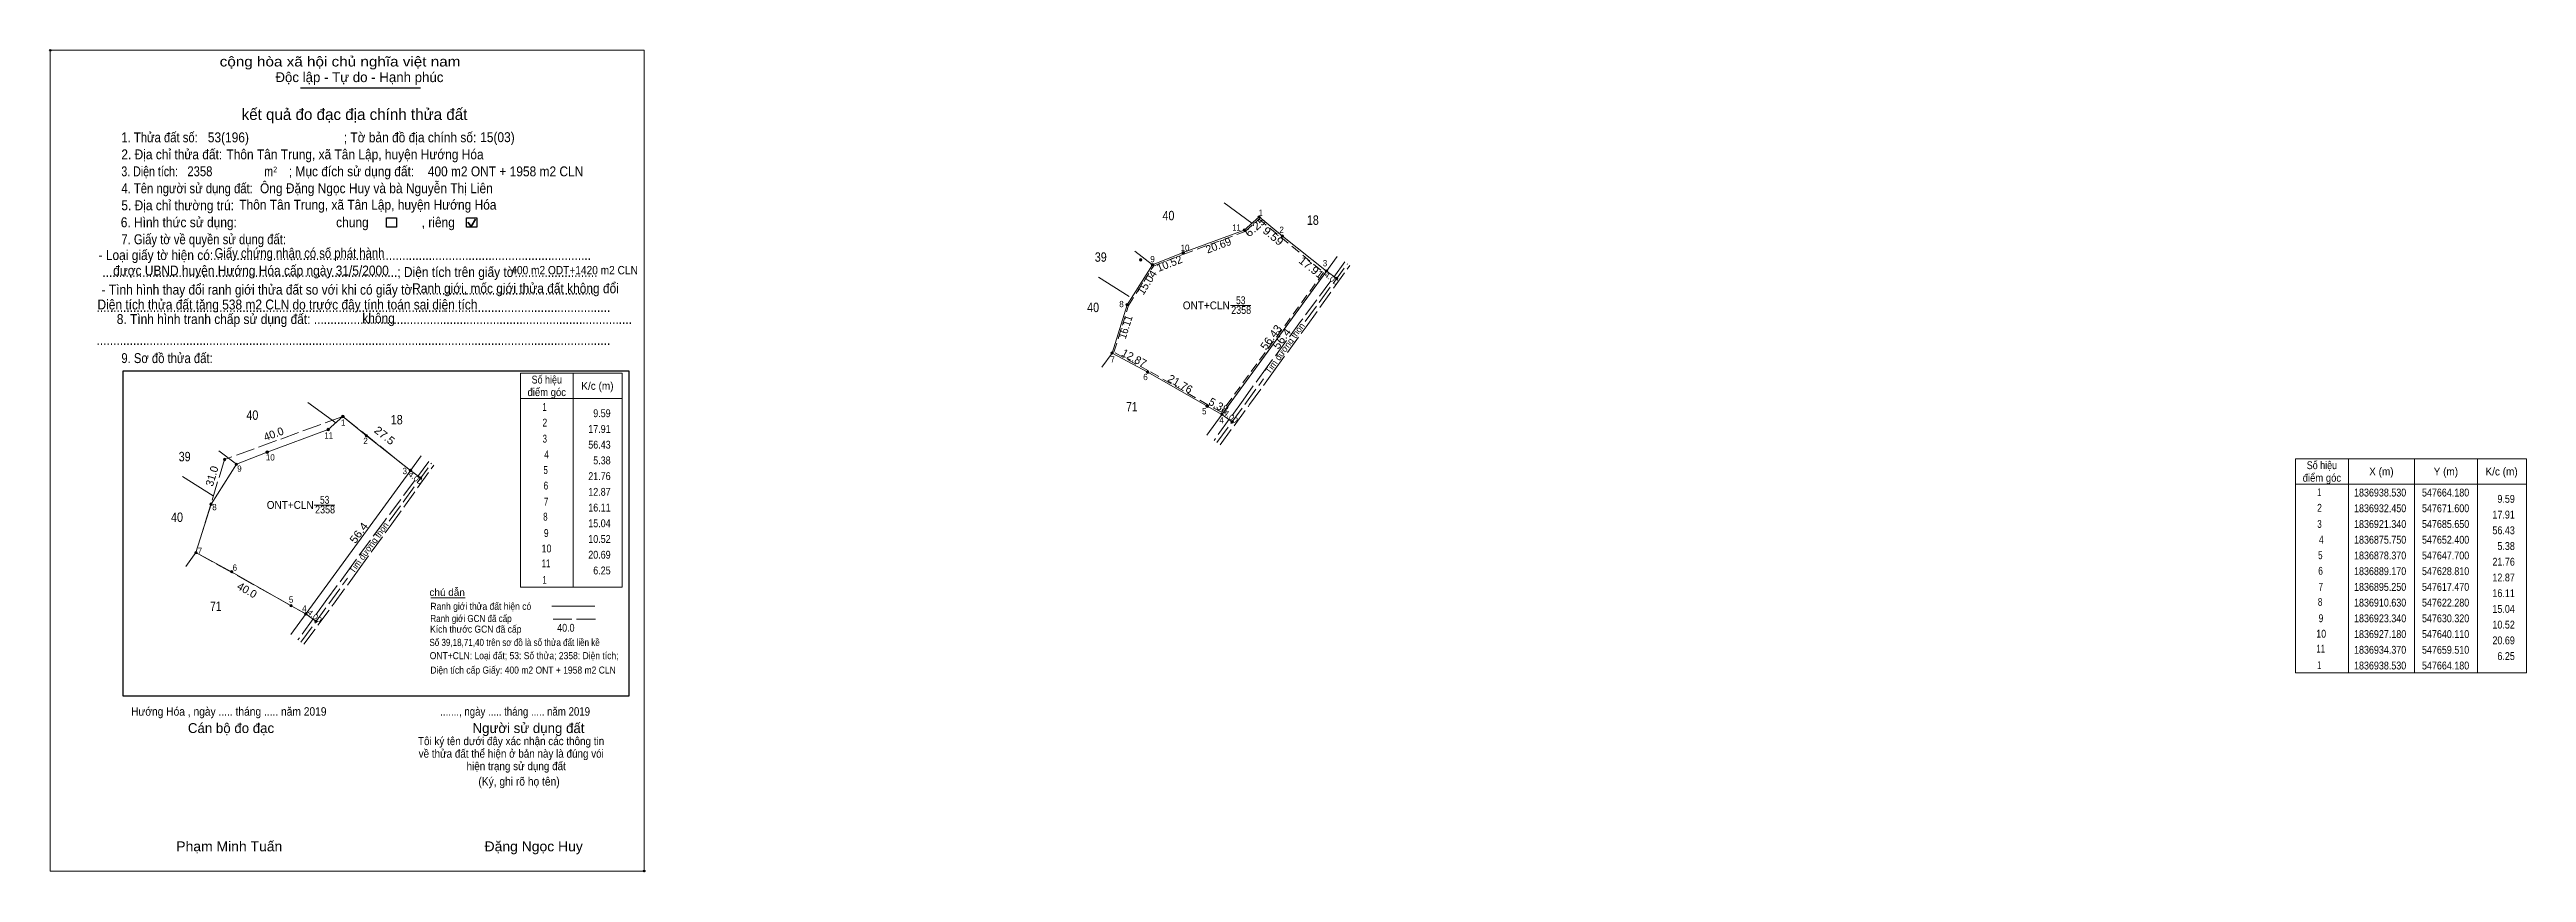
# Model space of a CAD drawing. Header units: metres. Extents: x 547280 to 548067, y 1836730 to 1836992.
import ezdxf
from ezdxf.enums import TextEntityAlignment as Align

# ---------------------------------------------------------------- set-up
doc = ezdxf.new("R2010")
doc.units = ezdxf.units.M
doc.header["$PDMODE"] = 32
doc.header["$PDSIZE"] = 0.5
doc.linetypes.add('LONG_DASHED', pattern=[7.5, 6, -1.5])
doc.linetypes.add('MEDIUM_DASHED', pattern=[4.5, 3, -1.5])
for name, color, linetype, lineweight in [('1', 7, 'Continuous', 13), ('10', 7, 'Continuous', 13), ('23', 7, 'Continuous', 13), ('3', 7, 'Continuous', 25), ('31', 7, 'Continuous', 13), ('63', 7, 'Continuous', 13)]:
    doc.layers.add(name, color=color, linetype=linetype, lineweight=lineweight)

msp = doc.modelspace()

# ---------------------------------------------------------------- hatches: boundary and pattern name
at = {"layer": '63'}
for points in [[(547659.91, 1836934.37, 1), (547659.11, 1836934.37, 1)], [(547664.58, 1836938.53, 1), (547663.78, 1836938.53, 1)], [(547640.51, 1836927.18, 1), (547639.71, 1836927.18, 1)], [(547672, 1836932.45, 1), (547671.2, 1836932.45, 1)], [(547626.98, 1836924.88, 1), (547626.18, 1836924.88, 1)], [(547630.72, 1836923.34, 1), (547629.92, 1836923.34, 1)], [(547686.05, 1836921.34, 1), (547685.25, 1836921.34, 1)], [(547689.28, 1836918.98, 1), (547688.48, 1836918.98, 1)], [(547622.68, 1836910.63, 1), (547621.88, 1836910.63, 1)], [(547617.87, 1836895.25, 1), (547617.07, 1836895.25, 1)], [(547629.21, 1836889.17, 1), (547628.41, 1836889.17, 1)], [(547648.1, 1836878.37, 1), (547647.3, 1836878.37, 1)], [(547368.8, 1836870.91, 1), (547368, 1836870.91, 1)], [(547373.47, 1836875.07, 1), (547372.67, 1836875.07, 1)], [(547652.81, 1836875.75, 1), (547652.01, 1836875.75, 1)], [(547656.04, 1836873.39, 1), (547655.24, 1836873.39, 1)], [(547349.4, 1836863.72, 1), (547348.6, 1836863.72, 1)], [(547380.89, 1836868.99, 1), (547380.09, 1836868.99, 1)], [(547335.87, 1836861.42, 1), (547335.07, 1836861.42, 1)], [(547339.61, 1836859.88, 1), (547338.81, 1836859.88, 1)], [(547394.94, 1836857.88, 1), (547394.14, 1836857.88, 1)], [(547398.17, 1836855.52, 1), (547397.37, 1836855.52, 1)], [(547331.57, 1836847.17, 1), (547330.77, 1836847.17, 1)], [(547326.76, 1836831.79, 1), (547325.96, 1836831.79, 1)], [(547338.1, 1836825.71, 1), (547337.3, 1836825.71, 1)], [(547356.99, 1836814.91, 1), (547356.19, 1836814.91, 1)], [(547361.7, 1836812.29, 1), (547360.9, 1836812.29, 1)], [(547364.93, 1836809.93, 1), (547364.13, 1836809.93, 1)]]:
    msp.add_hatch(color=256, dxfattribs=at).paths.add_polyline_path(points)

# ---------------------------------------------------------------- linework, layer by layer
at = {"layer": '1', "linetype": 'LONG_DASHED'}
for p, q in [((547678.89, 1836905.28), (547692.28, 1836923.64)), ((547650.83, 1836866.8), (547665.61, 1836887.07)), ((547387.78, 1836841.82), (547401.17, 1836860.18)), ((547359.72, 1836803.34), (547374.5, 1836823.61))]:
    msp.add_line(p, q, dxfattribs=at)
at = {"layer": '1'}
for p, q in [((547647.7, 1836878.37), (547652.4, 1836875.75)), ((547356.59, 1836814.91), (547361.29, 1836812.29))]:
    msp.add_line(p, q, dxfattribs=at)
msp.add_lwpolyline([(547664.18, 1836938.53), (547671.6, 1836932.45), (547685.65, 1836921.34), (547652.4, 1836875.75), (547647.7, 1836878.37), (547628.81, 1836889.17), (547617.47, 1836895.25), (547622.28, 1836910.63), (547630.32, 1836923.34), (547640.11, 1836927.18), (547659.51, 1836934.37)], close=True, dxfattribs=at)
at = {"layer": '1', "linetype": 'MEDIUM_DASHED'}
msp.add_lwpolyline([(547664.19, 1836937.87), (547684.72, 1836920.9), (547652.26, 1836876.4), (547647.95, 1836878.81), (547629.05, 1836889.61), (547618.07, 1836895.5), (547622.74, 1836910.42), (547630.66, 1836922.93), (547640.29, 1836926.71), (547659.77, 1836933.93)], close=True, dxfattribs=at)
at = {"layer": '1'}
for points in [[(547664.18, 1836938.53), (547659.51, 1836934.37), (547640.11, 1836927.18), (547630.32, 1836923.34), (547622.28, 1836910.63)], [(547685.65, 1836921.34), (547671.6, 1836932.45), (547664.18, 1836938.53)], [(547622.28, 1836910.63), (547617.47, 1836895.25), (547628.81, 1836889.17), (547647.7, 1836878.37)], [(547373.07, 1836875.07), (547368.4, 1836870.91), (547349, 1836863.72), (547339.21, 1836859.88), (547331.17, 1836847.17)], [(547394.54, 1836857.88), (547380.49, 1836868.99), (547373.07, 1836875.07)], [(547331.17, 1836847.17), (547326.36, 1836831.79), (547337.7, 1836825.71), (547356.59, 1836814.91)]]:
    msp.add_lwpolyline(points, dxfattribs=at)
at = {"layer": '1', "linetype": 'LONG_DASHED'}
for points in [[(547691.5, 1836924.21), (547677.4, 1836905.27), (547666.78, 1836890.86), (547659.12, 1836880.3), (547649.89, 1836867.48)], [(547651.79, 1836866.1), (547661.19, 1836878.86), (547668.81, 1836889.35), (547679.15, 1836903.63), (547693.06, 1836923.08)], [(547400.39, 1836860.75), (547386.29, 1836841.81), (547375.67, 1836827.4), (547368.01, 1836816.84), (547358.78, 1836804.02)], [(547360.68, 1836802.64), (547370.08, 1836815.4), (547377.7, 1836825.89), (547388.04, 1836840.17), (547401.95, 1836859.62)]]:
    msp.add_lwpolyline(points, dxfattribs=at)
at = {"layer": '10'}
for p, q in [((547624.71, 1836927.65), (547630.32, 1836923.34)), ((547622.92, 1836913.28), (547613.16, 1836919.41)), ((547333.6, 1836864.19), (547339.21, 1836859.88)), ((547331.81, 1836849.82), (547322.05, 1836855.95))]:
    msp.add_line(p, q, dxfattribs=at)
at = {"layer": '23'}
for points in [[(547647.6, 1836869.16), (547685.4, 1836920.99), (547689.05, 1836926)], [(547356.49, 1836805.7), (547394.29, 1836857.53), (547397.94, 1836862.54)]]:
    msp.add_lwpolyline(points, dxfattribs=at)
at = {"layer": '3'}
for p, q in [((547359.57, 1836979.56), (547397.73, 1836979.56)), ((547303.23, 1836889.56), (547463.88, 1836889.56)), ((547463.88, 1836889.56), (547463.88, 1836786.15))]:
    msp.add_line(p, q, dxfattribs=at)
at = {"layer": '3', "lineweight": 35}
for p, q in [((547412.79, 1836936.9), (547413.86, 1836935.5)), ((547413.86, 1836935.5), (547415.17, 1836937.84))]:
    msp.add_line(p, q, dxfattribs=at)
at = {"layer": '3', "lineweight": 13}
for p, q in [((547401.01, 1836817.41), (547411.87, 1836817.41)), ((547439.41, 1836814.8), (547453.13, 1836814.8))]:
    msp.add_line(p, q, dxfattribs=at)
at = {"layer": '3', "linetype": 'LONG_DASHED', "lineweight": 13}
msp.add_line((547439.83, 1836810.59), (547453.63, 1836810.59), dxfattribs=at)
at = {"layer": '3', "lineweight": 13}
msp.add_lwpolyline([(547280.09, 1836991.53), (547468.79, 1836991.53), (547468.79, 1836730.53), (547280.09, 1836730.53)], close=True, dxfattribs=at)
at = {"layer": '3'}
for points in [[(547386.87, 1836938.29), (547390.11, 1836938.29), (547390.11, 1836935.27), (547386.87, 1836935.27)], [(547412.37, 1836938.29), (547415.61, 1836938.29), (547415.61, 1836935.27), (547412.37, 1836935.27)]]:
    msp.add_lwpolyline(points, close=True, dxfattribs=at)
msp.add_lwpolyline([(547463.88, 1836786.15), (547303.23, 1836786.15), (547303.23, 1836889.56)], dxfattribs=at)
for p in [(547280.09, 1836991.53), (547468.79, 1836730.53)]:
    msp.add_point(p, dxfattribs=at)
at = {"layer": '31'}
for p, q in [((547653.06, 1836943.02), (547661.95, 1836936.54)), ((547614.23, 1836890.79), (547617.47, 1836895.25)), ((547361.95, 1836879.56), (547370.84, 1836873.08)), ((547323.12, 1836827.33), (547326.36, 1836831.79))]:
    msp.add_line(p, q, dxfattribs=at)
at = {"layer": '63'}
for p, q in [((547688.88, 1836918.98), (547685.65, 1836921.34)), ((547655.07, 1836910.32), (547661.58, 1836910.32)), ((547446.25, 1836888.82), (547446.25, 1836820.82)), ((547655.64, 1836873.39), (547652.4, 1836875.75)), ((547397.77, 1836855.52), (547394.54, 1836857.88)), ((548010.35, 1836861.58), (548010.35, 1836793.58)), ((548031.35, 1836861.58), (548031.35, 1836793.58)), ((548051.35, 1836861.58), (548051.35, 1836793.58)), ((547993.55, 1836853.58), (548066.95, 1836853.58)), ((547363.96, 1836846.86), (547370.47, 1836846.86)), ((547364.53, 1836809.93), (547361.29, 1836812.29))]:
    msp.add_line(p, q, dxfattribs=at)
at = {"layer": '63', "linetype": 'LONG_DASHED'}
for p, q in [((547373.07, 1836875.07), (547394.54, 1836857.88)), ((547326.36, 1836831.79), (547361.29, 1836812.29))]:
    msp.add_line(p, q, dxfattribs=at)
at = {"layer": '63'}
for points in [[(547446.25, 1836820.82), (547429.45, 1836820.82), (547429.45, 1836888.82), (547446.25, 1836888.82)], [(547446.25, 1836888.82), (547461.85, 1836888.82), (547461.85, 1836820.82), (547446.25, 1836820.82)], [(547429.45, 1836880.82), (547446.25, 1836880.82), (547461.85, 1836880.82)]]:
    msp.add_lwpolyline(points, dxfattribs=at)
at = {"layer": '63', "linetype": 'LONG_DASHED'}
msp.add_lwpolyline([(547373.07, 1836875.07), (547335.47, 1836861.42), (547326.36, 1836831.79)], dxfattribs=at)
at = {"layer": '63'}
msp.add_lwpolyline([(547993.55, 1836861.58), (548066.95, 1836861.58), (548066.95, 1836793.58), (547993.55, 1836793.58)], close=True, dxfattribs=at)
for centre in [(547659.51, 1836934.37), (547664.18, 1836938.53), (547640.11, 1836927.18), (547671.6, 1836932.45), (547626.58, 1836924.88), (547630.32, 1836923.34), (547685.65, 1836921.34), (547688.88, 1836918.98), (547622.28, 1836910.63), (547617.47, 1836895.25), (547628.81, 1836889.17), (547647.7, 1836878.37), (547368.4, 1836870.91), (547373.07, 1836875.07), (547652.41, 1836875.75), (547655.64, 1836873.39), (547349, 1836863.72), (547380.49, 1836868.99), (547335.47, 1836861.42), (547339.21, 1836859.88), (547394.54, 1836857.88), (547397.77, 1836855.52), (547331.17, 1836847.17), (547326.36, 1836831.79), (547337.7, 1836825.71), (547356.59, 1836814.91), (547361.3, 1836812.29), (547364.53, 1836809.93)]:
    msp.add_circle(centre, 0.4, dxfattribs=at)

# ---------------------------------------------------------------- texts
at = {"layer": '1'}
for s, width, p in [('ONT+CLN', 0.95, (547647.425, 1836909.16)), ('2358', 0.85, (547658.51, 1836907.71)), ('53', 0.8, (547658.38, 1836910.78)), ('ONT+CLN', 0.95, (547356.315, 1836845.7)), ('53', 0.8, (547367.27, 1836847.32)), ('2358', 0.85, (547367.4, 1836844.25))]:
    msp.add_text(s, height=2.5, dxfattribs=dict(at, width=width)).set_placement(p, align=Align.CENTER)
at = {"layer": '3'}
for s, height, width, p in [('cộng hòa xã hội chủ nghĩa việt nam', 3.15, 1.15, (547333.92, 1836986.38)), ('1. Thửa đất số:', 3.15, 0.85, (547302.66, 1836962.26)), ('53(196)', 3.15, 0.9, (547330.14, 1836962.26)), ('; Tờ bản đồ địa chính số:', 3.15, 0.9, (547373.34, 1836962.26)), ('15(03)', 3.15, 0.9, (547416.69, 1836962.32)), ('2. Địa chỉ thửa đất:', 3.15, 0.9, (547302.66, 1836956.86)), ('Thôn Tân Trung, xã Tân Lập, huyện Hướng Hóa', 3.15, 0.9, (547336.05, 1836956.86)), ('4. Tên người sử dụng đất:', 3.15, 0.85, (547302.66, 1836946.06)), ('3. Diện tích:', 3.15, 0.8, (547302.66, 1836951.46)), ('2358', 3.15, 0.85, (547323.63, 1836951.48)), ('Ông Đặng Ngọc Huy và bà Nguyễn Thị Liên', 3.15, 0.9, (547346.72, 1836946.08)), ('m', 3.15, 0.8, (547348.06, 1836951.46)), ('2', 1.8, 0.8, (547350.9, 1836952.72)), ('; Mục đích sử dụng đất:', 3.15, 0.9, (547355.88, 1836951.46)), ('400 m2 ONT + 1958 m2 CLN', 3.15, 0.9, (547400.04, 1836951.44)), ('5. Địa chỉ thường trú:', 3.15, 0.9, (547302.66, 1836940.66)), ('Thôn Tân Trung, xã Tân Lập, huyện Hướng Hóa', 3.15, 0.9, (547340.13, 1836940.85)), ('6. Hình thức sử dụng:', 3.15, 0.9, (547302.48, 1836935.26)), ('chung                , riêng', 3.15, 0.9, (547370.92, 1836935.26)), ('     - Loại giấy tờ hiện có:..................................................................................................................', 3.15, 0.9, (547290.16, 1836924.83)), ('7. Giấy tờ về quyền sử dụng đất:', 3.15, 0.85, (547302.66, 1836929.86)), ('Giấy chứng nhận có số phát hành', 3.15, 0.85, (547332.3, 1836925.46)), ('     .........................................................................................; Diện tích trên giấy tờ:........................', 3.15, 0.9, (547291.36, 1836919.44)), ('được UBND huyện Hướng Hóa cấp ngày 31/5/2000', 3.15, 0.9, (547300.04, 1836919.91)), ('400 m2 ODT+1420 m2 CLN', 2.678, 0.9, (547426.58, 1836920.27)), ('Diện tích thửa đất tăng 538 m2 CLN do trước đây tính toán sai diện tích', 3.15, 0.9, (547295.08, 1836909.11)), ('     - Tình hình thay đổi ranh giới thửa đất so với khi có giấy tờ:......................................................', 3.15, 0.9, (547291.12, 1836913.84)), ('Ranh giới, mốc giới thửa đất không đổi', 3.15, 0.9, (547395.08, 1836914.26)), ('...........................................................................................................................................................', 3.15, 0.9, (547294.78, 1836908.35)), ('8. Tình hình tranh chấp sử dụng đất: ................................................................................................', 3.15, 0.9, (547301.21, 1836904.48)), ('không', 3.15, 0.9, (547379.24, 1836904.74)), ('...........................................................................................................................................................', 3.15, 0.9, (547294.78, 1836897.84)), ('9. Sơ đồ thửa đất:', 3.15, 0.85, (547302.66, 1836892.06)), ('chú dẫn', 2.25, 1.05, (547400.57, 1836818.03)), ('Ranh giới thửa đất hiện có ', 2.25, 0.9, (547400.87, 1836813.59)), ('Kích thước GCN đã cấp', 2.25, 0.9, (547400.76, 1836806.33)), ('Ranh giới GCN đã cấp ', 2.25, 0.85, (547400.85, 1836809.72)), ('Số 39,18,71,40 trên sơ đồ là số thửa đất liền kề', 2.25, 0.85, (547400.55, 1836802.11)), ('ONT+CLN: Loại đất; 53: Số thửa; 2358: Diện tích;', 2.25, 0.9, (547400.66, 1836797.9)), ('Diện tích cấp Giấy: 400 m2 ONT + 1958 m2 CLN', 2.25, 0.9, (547400.85, 1836793.31)), ('Hướng Hóa , ngày ..... tháng ..... năm 2019', 2.7, 0.9, (547305.75, 1836779.92)), ('......., ngày ..... tháng ..... năm 2019', 2.7, 0.85, (547404, 1836779.92)), ('(Ký, ghi rõ họ tên)', 2.7, 0.9, (547416.12, 1836757.68)), ('Phạm Minh Tuấn', 3.15, 1.05, (547320.12, 1836736.8)), ('Đặng Ngọc Huy', 3.15, 1.05, (547418.08, 1836736.8))]:
    msp.add_text(s, height=height, dxfattribs=dict(at, width=width)).set_placement(p)
for s, p in [('Độc lập - Tự do - Hạnh phúc', (547351.62, 1836981.41)), ('Cán bộ đo đạc', (547323.81, 1836774.41)), ('Người sử dụng đất', (547414.26, 1836774.41))]:
    msp.add_text(s, height=3.15, dxfattribs=at).set_placement(p)
for s, height, p in [('kết quả đo đạc địa chính thửa đất', 3.6, (547376.755, 1836969.36)), ('.', 0.9, (547468.786, 1836730.06))]:
    msp.add_text(s, height=height, dxfattribs=at).set_placement(p, align=Align.CENTER)
for s, height, width, p in [('40.0', 2.5, 0.85, (547443.915, 1836806.63)), ('Tôi ký tên dưới đây xác nhận các thông tin', 2.602, 0.9, (547426.515, 1836770.56)), ('về thửa đất thể hiện ở bản này là đúng vói', 2.602, 0.9, (547426.56, 1836766.58)), ('hiện trạng sử dụng đất', 2.602, 0.9, (547428.13, 1836762.6))]:
    msp.add_text(s, height=height, dxfattribs=dict(at, width=width)).set_placement(p, align=Align.CENTER)
at = {"layer": '63'}
for s, height, width, p in [('40', 3, 0.85, (547635.4, 1836937.47)), ('40', 3, 0.85, (547611.46, 1836908.27)), ('Số hiệu', 2.5, 0.85, (547437.85, 1836885.56)), ('điểm góc', 2.5, 0.9, (547437.85, 1836881.56)), ('1', 2.5, 0.65, (547437.15, 1836876.86)), ('K/c (m)', 2.5, 0.95, (547453.95, 1836883.56)), ('40', 3, 0.85, (547344.29, 1836874.01)), ('2', 2.5, 0.8, (547437.225, 1836871.88)), ('3', 2.5, 0.75, (547437.225, 1836866.76)), ('4', 2.5, 0.8, (547437.78, 1836861.78)), ('5', 2.5, 0.75, (547437.495, 1836856.8)), ('điểm góc', 2.5, 0.9, (548001.95, 1836854.33)), ('Số hiệu', 2.5, 0.85, (548001.95, 1836858.33)), ('X (m)', 2.5, 0.95, (548020.85, 1836856.33)), ('Y (m)', 2.5, 0.95, (548041.345, 1836856.33)), ('K/c (m)', 2.5, 0.95, (548059.05, 1836856.33)), ('6', 2.5, 0.8, (547437.565, 1836851.85)), ('7', 2.5, 0.75, (547437.635, 1836846.73)), ('2', 2.5, 0.8, (548001.185, 1836844.78)), ('1', 2.5, 0.65, (548001.11, 1836849.76)), ('1836938.530', 2.5, 0.85, (548020.45, 1836849.63)), ('1836932.450', 2.5, 0.85, (548020.45, 1836844.63)), ('547664.180', 2.5, 0.85, (548041.255, 1836849.63)), ('547671.600', 2.5, 0.85, (548041.255, 1836844.63)), ('40', 3, 0.85, (547320.35, 1836841.54)), ('8', 2.5, 0.75, (547437.415, 1836841.96)), ('9', 2.5, 0.8, (547437.69, 1836836.76)), ('3', 2.5, 0.75, (548001.185, 1836839.66)), ('1836921.340', 2.5, 0.85, (548020.45, 1836839.63)), ('547685.650', 2.5, 0.85, (548041.255, 1836839.63)), ('10', 2.5, 0.85, (547437.765, 1836831.85)), ('5', 2.5, 0.75, (548001.455, 1836829.7)), ('4', 2.5, 0.8, (548001.74, 1836834.68)), ('1836875.750', 2.5, 0.85, (548020.45, 1836834.63)), ('1836878.370', 2.5, 0.85, (548020.45, 1836829.63)), ('547652.400', 2.5, 0.85, (548041.255, 1836834.63)), ('547647.700', 2.5, 0.85, (548041.255, 1836829.63)), ('11', 2.5, 0.75, (547437.625, 1836827.12)), ('1', 2.5, 0.65, (547437.15, 1836821.86)), ('6', 2.5, 0.8, (548001.525, 1836824.75)), ('1836889.170', 2.5, 0.85, (548020.45, 1836824.63)), ('547628.810', 2.5, 0.85, (548041.255, 1836824.63)), ('8', 2.5, 0.75, (548001.375, 1836814.86)), ('7', 2.5, 0.75, (548001.595, 1836819.63)), ('1836895.250', 2.5, 0.85, (548020.45, 1836819.63)), ('1836910.630', 2.5, 0.85, (548020.45, 1836814.63)), ('547617.470', 2.5, 0.85, (548041.255, 1836819.63)), ('547622.280', 2.5, 0.85, (548041.255, 1836814.63)), ('9', 2.5, 0.8, (548001.65, 1836809.66)), ('1836923.340', 2.5, 0.85, (548020.45, 1836809.63)), ('547630.320', 2.5, 0.85, (548041.255, 1836809.63)), ('10', 2.5, 0.85, (548001.725, 1836804.75)), ('11', 2.5, 0.75, (548001.585, 1836800.02)), ('1836927.180', 2.5, 0.85, (548020.45, 1836804.63)), ('1836934.370', 2.5, 0.85, (548020.45, 1836799.63)), ('547640.110', 2.5, 0.85, (548041.255, 1836804.63)), ('547659.510', 2.5, 0.85, (548041.255, 1836799.63)), ('1', 2.5, 0.65, (548001.11, 1836794.76)), ('1836938.530', 2.5, 0.85, (548020.45, 1836794.63)), ('547664.180', 2.5, 0.85, (548041.255, 1836794.63))]:
    msp.add_text(s, height=height, dxfattribs=dict(at, width=width)).set_placement(p, align=Align.CENTER)
for s, height, width, p in [(' 11', 2, 0.9, (547658.37, 1836934.13)), (' 1', 2, 0.9, (547665.4, 1836938.86)), (' 2', 2, 0.95, (547672.08, 1836933.46)), (' 18', 3, 0.85, (547683.18, 1836936.02)), (' 39', 3, 0.85, (547615.79, 1836924.28)), (' 9', 2, 0.95, (547631.05, 1836924.12)), (' 10', 2, 0.95, (547642.1, 1836927.71)), (' 3', 2, 0.95, (547685.86, 1836922.83)), (' 8', 2, 0.95, (547621.19, 1836909.84)), (' 7', 2, 0.95, (547618.36, 1836892.25)), (' 6', 2, 0.95, (547628.81, 1836886.64)), (' 71', 3, 0.8, (547625.56, 1836876.69)), (' 1', 2, 0.9, (547373.82, 1836872.13)), (' 18', 3, 0.85, (547392.07, 1836872.56)), ('17.91', 2.5, 0.85, (547458.15, 1836869.86)), ('9.59', 2.5, 0.85, (547458.15, 1836874.86)), (' 5', 2, 0.95, (547647.5, 1836875.75)), (' 4', 2, 0.95, (547653, 1836872.91)), (' 39', 3, 0.85, (547324.68, 1836860.82)), (' 10', 2, 0.95, (547351.41, 1836861.08)), (' 11', 2, 0.9, (547369.88, 1836868.04)), (' 2', 2, 0.95, (547380.97, 1836866.34)), ('56.43', 2.5, 0.85, (547458.15, 1836864.86)), (' 9', 2, 0.95, (547340.89, 1836857.49)), (' 3', 2, 0.95, (547393.43, 1836856.74)), ('21.76', 2.5, 0.85, (547458.15, 1836854.86)), ('5.38', 2.5, 0.85, (547458.15, 1836859.86)), (' 8', 2, 0.95, (547332.95, 1836845.27)), ('12.87', 2.5, 0.85, (547458.15, 1836849.86)), ('16.11', 2.5, 0.85, (547458.15, 1836844.86)), ('9.59', 2.5, 0.85, (548063.25, 1836847.63)), ('15.04', 2.5, 0.85, (547458.15, 1836839.86)), ('56.43', 2.5, 0.85, (548063.25, 1836837.63)), ('17.91', 2.5, 0.85, (548063.25, 1836842.63)), (' 7', 2, 0.95, (547328.35, 1836831.41)), ('20.69', 2.5, 0.85, (547458.15, 1836829.86)), ('10.52', 2.5, 0.85, (547458.15, 1836834.86)), ('5.38', 2.5, 0.85, (548063.25, 1836832.63)), (' 6', 2, 0.95, (547339.43, 1836826.02)), ('6.25', 2.5, 0.85, (547458.15, 1836824.86)), ('21.76', 2.5, 0.85, (548063.25, 1836827.63)), ('12.87', 2.5, 0.85, (548063.25, 1836822.63)), (' 71', 3, 0.8, (547334.45, 1836813.23)), (' 5', 2, 0.95, (547357.31, 1836815.84)), ('16.11', 2.5, 0.85, (548063.25, 1836817.63)), (' 4', 2, 0.95, (547361.53, 1836813)), ('15.04', 2.5, 0.85, (548063.25, 1836812.63)), ('10.52', 2.5, 0.85, (548063.25, 1836807.63)), ('20.69', 2.5, 0.85, (548063.25, 1836802.63)), ('6.25', 2.5, 0.85, (548063.25, 1836797.63))]:
    msp.add_text(s, height=height, dxfattribs=dict(at, width=width)).set_placement(p, align=Align.RIGHT)
for s, height, rotation, width, p in [('6.25', 2.5, 41.694, 1.15, (547663.829, 1836934.422)), ('9.59', 2.5, 320.669, 1.1, (547667.883, 1836931.471)), ('17.91', 2.5, 321.665, 1.05, (547680.025, 1836921.461)), ('4.00', 1.75, 321.665, 1.1, (547686.667, 1836918.299)), ('16.11', 2.5, 72.633, 0.9, (547622.929, 1836903.167)), ('56.43', 2.5, 53.896, 1.05, (547668.989, 1836899.518)), ('56.4', 2.5, 53.896, 1.1, (547672.433, 1836899.088)), ('27.5', 2.5, 321.665, 1.1, (547385.55, 1836868.048)), ('4.00', 1.75, 321.665, 1.1, (547654.667, 1836874.379)), ('4.00', 1.75, 321.665, 1.1, (547395.557, 1836854.839)), ('56.4', 2.5, 53.896, 1.1, (547379.113, 1836837.328)), ('4.00', 1.75, 321.665, 1.1, (547363.557, 1836810.919))]:
    msp.add_text(s, height=height, rotation=rotation, dxfattribs=dict(at, width=width)).set_placement(p, align=Align.CENTER)
for s, height, rotation, p in [('10.52', 2.5, 21.417, (547636.169, 1836922.562)), ('20.69', 2.5, 20.336, (547651.726, 1836928.314)), ('15.04', 2.5, 57.684, (547629.654, 1836917.037)), ('Tim đường thôn', 2, 53.896, (547673.226, 1836896.201)), ('12.87', 2.5, 331.802, (547623.899, 1836892.56)), ('21.76', 2.5, 330.242, (547638.53, 1836884.335)), ('5.38', 2.5, 330.863, (547650.736, 1836877.443)), ('40.0', 2.5, 20.41, (547351.484, 1836868.344)), ('31.0', 2.5, 73.412, (547332.649, 1836855.763)), ('Tim đường thôn', 2, 53.896, (547382.116, 1836832.741)), ('40.0', 2.5, 330.242, (547341.985, 1836818.758))]:
    msp.add_text(s, height=height, rotation=rotation, dxfattribs=at).set_placement(p, align=Align.CENTER)

doc.saveas('drawing.dxf')
